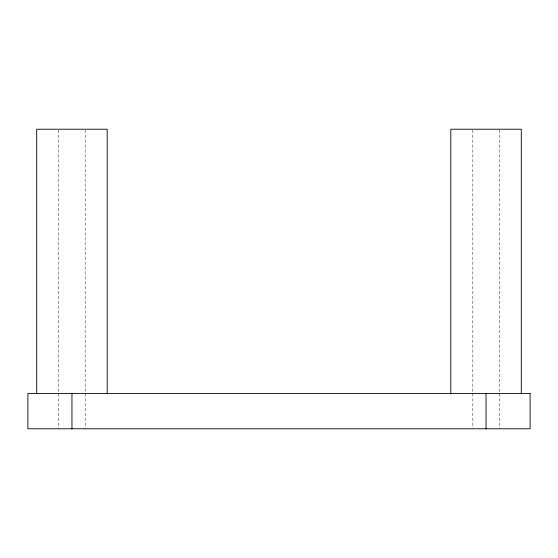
<?xml version="1.0" encoding="UTF-8"?>
<svg xmlns="http://www.w3.org/2000/svg" width="558" height="558" viewBox="0 0 558 558"><rect width="100%" height="100%" fill="white"/><g stroke="black" fill="none" stroke-linecap="round" stroke-linejoin="round"><path stroke-width="0.42" stroke-dasharray="2.79 2.09" d="M499.264 130.091L499.264 428.781M472.828 130.091L472.828 427.909M85.172 130.091L85.172 428.781M58.736 130.091L58.736 428.781"/><path stroke-width="0.84" d="M521.291 393.536L521.291 129.219L450.808 129.219L450.808 393.536M486.046 393.536L486.046 428.781M107.192 393.536L107.192 129.219L36.709 129.219L36.709 393.536M71.954 393.536L71.954 428.781M530.1 393.536L27.9 393.536L27.9 428.781L530.1 428.781L530.1 393.536"/></g></svg>
